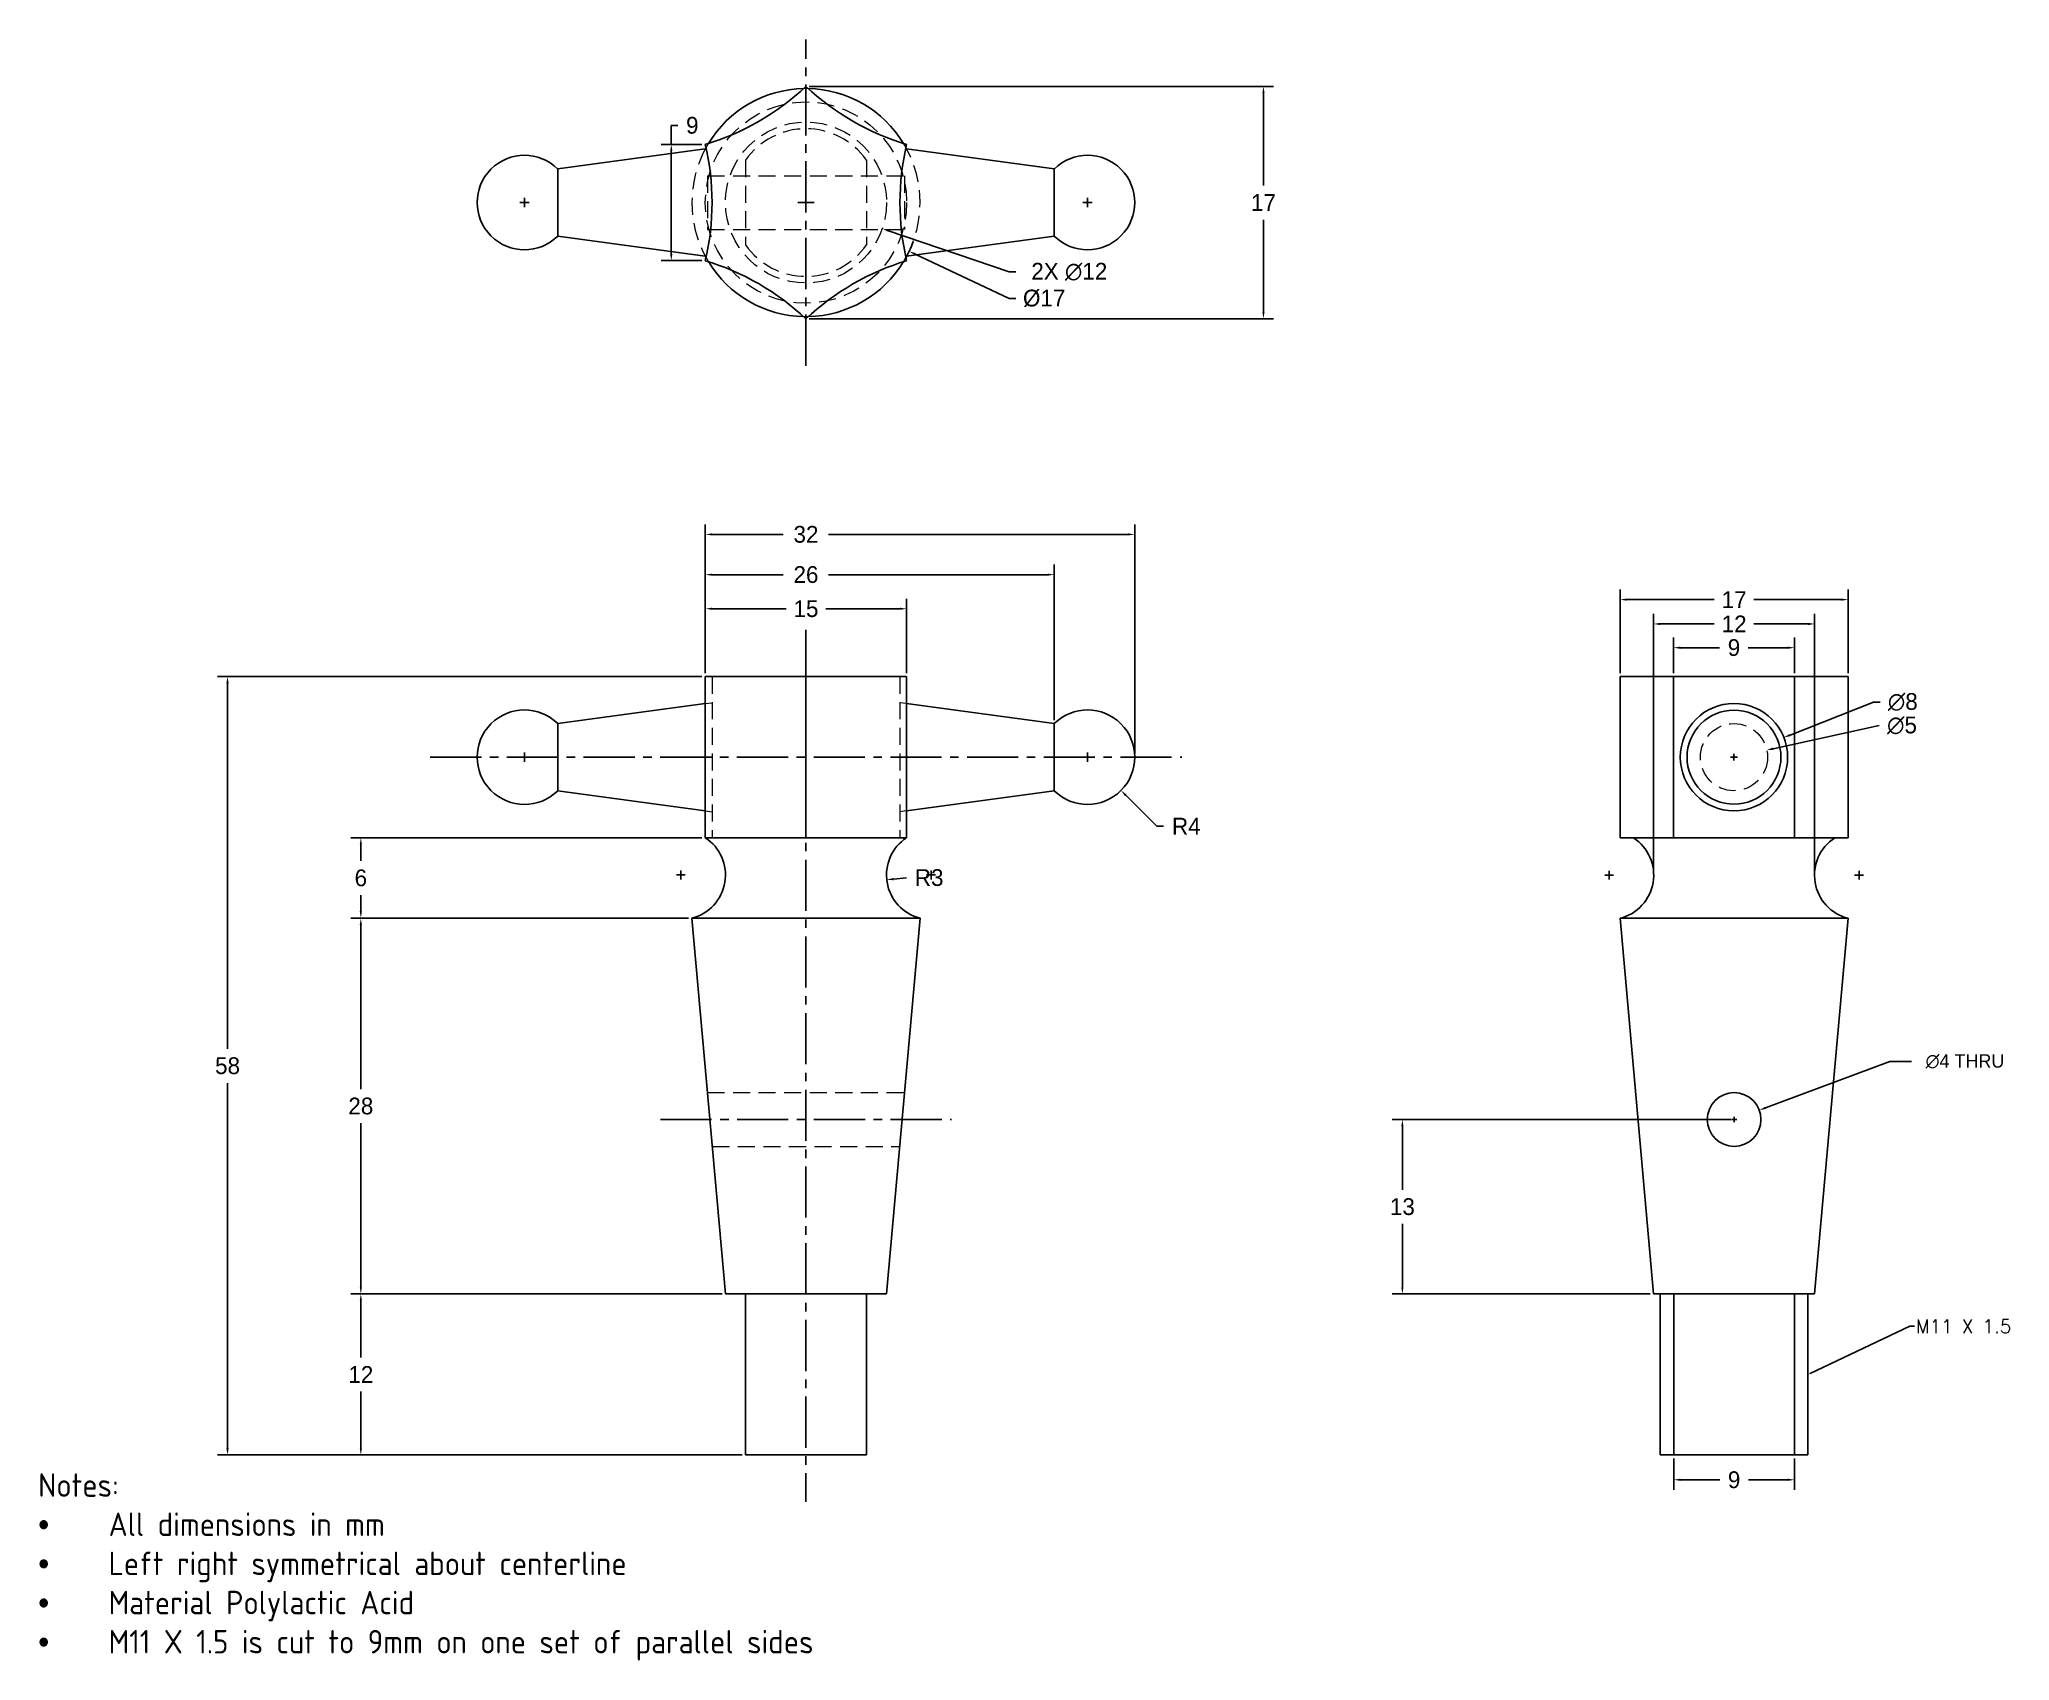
# Model space of a CAD drawing. Header units: millimetres. Extents: x 996 to 1143, y 643 to 764.
import ezdxf
from ezdxf import colors
from ezdxf.entities.mleader import LeaderData, LeaderLine
from ezdxf.math import Vec2, Vec3

# ---------------------------------------------------------------- set-up
doc = ezdxf.new("R2010")
doc.units = ezdxf.units.MM
doc.linetypes.add('CENTER2', pattern=[28.575, 19.05, -3.175, 3.175, -3.175])
doc.linetypes.add('DASHED2', pattern=[9.525, 6.35, -3.175])
doc.layers.add('Hidden Thin', color=7, linetype='DASHED2', lineweight=9)
doc.styles.add('Annotative', font='txt')
doc.styles.add('ISO Proportional', font='isocp.shx')
doc.styles.get("Standard").update_dxf_attribs({"font": 'simplex.shx'})
doc.dimstyles.new('Annotative', dxfattribs={"dimtxt": 1.25, "dimasz": 0.5, "dimexe": 0.75, "dimexo": 0.25, "dimgap": 0.65, "dimtad": 0, "dimtih": 1, "dimtoh": 1, "dimdec": 0, "dimzin": 0, "dimdsep": 46, "dimtxsty": 'Annotative', "dimcen": 0.09, "dimclrd": 256, "dimclre": 256, "dimclrt": 256, "dimadec": 0, "dimazin": 0, "dimtfac": 1, "dimtdec": 0, "dimtix": 1, "dimtofl": 0, "dimtmove": 0, "dimatfit": 3, "dimfxl": 1, "dimtzin": 0, "dimlwd": -1, "dimlwe": -1, "dimarcsym": 0})

# ---------------------------------------------------------------- blocks, each defined once
blk = doc.blocks.new('*D19')
at = {"transparency": 16777216}
for p, q in [((1046.04, 716.65), (1046.04, 727.75)), ((1046.54, 727), (1051.85, 727)), ((1077.54, 727), (1055.23, 727)), ((1078.04, 710.65), (1078.04, 727.75))]:
    blk.add_line(p, q, dxfattribs=at)
for points in [[(1046.54, 727.08), (1046.54, 726.92), (1046.04, 727)], [(1077.54, 727.08), (1077.54, 726.92), (1078.04, 727)]]:
    blk.add_solid(points, dxfattribs=at)
at = {"layer": 'Defpoints', "color": 0, "transparency": 16777216}
for p in [(1078.04, 727), (1046.04, 716.4), (1078.04, 710.4)]:
    blk.add_point(p, dxfattribs=at)
at = {"transparency": 16777216, "insert": (1053.54, 727), "char_height": 1.25, "attachment_point": 5, "style": 'Annotative'}
blk.add_mtext('32', dxfattribs=at)
blk = doc.blocks.new('*D20')
at = {"transparency": 16777216}
for p, q in [((1046.04, 716.65), (1046.04, 722.21)), ((1046.54, 721.46), (1052.06, 721.46)), ((1060.54, 721.46), (1055.03, 721.46)), ((1061.04, 716.65), (1061.04, 722.21))]:
    blk.add_line(p, q, dxfattribs=at)
for points in [[(1046.54, 721.54), (1046.54, 721.38), (1046.04, 721.46)], [(1060.54, 721.54), (1060.54, 721.38), (1061.04, 721.46)]]:
    blk.add_solid(points, dxfattribs=at)
at = {"layer": 'Defpoints', "color": 0, "transparency": 16777216}
for p in [(1061.04, 721.46), (1046.04, 716.4), (1061.04, 716.4)]:
    blk.add_point(p, dxfattribs=at)
at = {"transparency": 16777216, "insert": (1053.54, 721.46), "char_height": 1.25, "attachment_point": 5, "style": 'Annotative'}
blk.add_mtext('15', dxfattribs=at)
blk = doc.blocks.new('*D21')
at = {"transparency": 16777216}
for p, q in [((1046.04, 716.65), (1046.04, 724.75)), ((1046.54, 724), (1051.85, 724)), ((1071.54, 724), (1055.23, 724)), ((1072.04, 713.15), (1072.04, 724.75))]:
    blk.add_line(p, q, dxfattribs=at)
for points in [[(1046.54, 724.08), (1046.54, 723.92), (1046.04, 724)], [(1071.54, 724.08), (1071.54, 723.92), (1072.04, 724)]]:
    blk.add_solid(points, dxfattribs=at)
at = {"layer": 'Defpoints', "color": 0, "transparency": 16777216}
for p in [(1072.04, 724), (1046.04, 716.4), (1072.04, 712.9)]:
    blk.add_point(p, dxfattribs=at)
at = {"transparency": 16777216, "insert": (1053.54, 724), "char_height": 1.25, "attachment_point": 5, "style": 'Annotative'}
blk.add_mtext('26', dxfattribs=at)
blk = doc.blocks.new('*D22')
at = {"transparency": 16777216}
blk.add_line((1061.03, 701.42), (1060.06, 701.31), dxfattribs=at)
blk.add_solid([(1060.05, 701.4), (1060.07, 701.23), (1059.56, 701.26)], dxfattribs=at)
at = {"layer": 'Defpoints', "color": 0, "transparency": 16777216}
for p in [(1059.56, 701.26), (1062.86, 701.62)]:
    blk.add_point(p, dxfattribs=at)
at = {"transparency": 16777216, "insert": (1062.72, 701.42), "char_height": 1.25, "attachment_point": 5, "style": 'Annotative'}
blk.add_mtext('R3', dxfattribs=at)
blk = doc.blocks.new('*D23')
at = {"transparency": 16777216}
for p, q in [((1045.79, 716.4), (1009.69, 716.4)), ((1010.44, 715.9), (1010.44, 688.67)), ((1010.44, 658.9), (1010.44, 686.12)), ((1048.79, 658.4), (1009.69, 658.4))]:
    blk.add_line(p, q, dxfattribs=at)
for points in [[(1010.35, 715.9), (1010.52, 715.9), (1010.44, 716.4)], [(1010.35, 658.9), (1010.52, 658.9), (1010.44, 658.4)]]:
    blk.add_solid(points, dxfattribs=at)
at = {"layer": 'Defpoints', "color": 0, "transparency": 16777216}
for p in [(1046.04, 716.4), (1010.44, 658.4), (1049.04, 658.4)]:
    blk.add_point(p, dxfattribs=at)
at = {"transparency": 16777216, "insert": (1010.44, 687.4), "char_height": 1.25, "attachment_point": 5, "style": 'Annotative'}
blk.add_mtext('58', dxfattribs=at)
blk = doc.blocks.new('*D24')
at = {"transparency": 16777216}
for p, q in [((1045.79, 704.4), (1019.62, 704.4)), ((1020.37, 703.9), (1020.37, 702.67)), ((1020.37, 698.9), (1020.37, 700.12)), ((1044.79, 698.4), (1019.62, 698.4))]:
    blk.add_line(p, q, dxfattribs=at)
for points in [[(1020.29, 703.9), (1020.45, 703.9), (1020.37, 704.4)], [(1020.29, 698.9), (1020.45, 698.9), (1020.37, 698.4)]]:
    blk.add_solid(points, dxfattribs=at)
at = {"layer": 'Defpoints', "color": 0, "transparency": 16777216}
for p in [(1046.04, 704.4), (1020.37, 698.4), (1045.04, 698.4)]:
    blk.add_point(p, dxfattribs=at)
at = {"transparency": 16777216, "insert": (1020.37, 701.4), "char_height": 1.25, "attachment_point": 5, "style": 'Annotative'}
blk.add_mtext('6', dxfattribs=at)
blk = doc.blocks.new('*D25')
at = {"transparency": 16777216}
for p, q in [((1044.79, 698.4), (1019.62, 698.4)), ((1020.37, 697.9), (1020.37, 685.67)), ((1020.37, 670.9), (1020.37, 683.12)), ((1047.29, 670.4), (1019.62, 670.4))]:
    blk.add_line(p, q, dxfattribs=at)
for points in [[(1020.29, 697.9), (1020.45, 697.9), (1020.37, 698.4)], [(1020.29, 670.9), (1020.45, 670.9), (1020.37, 670.4)]]:
    blk.add_solid(points, dxfattribs=at)
at = {"layer": 'Defpoints', "color": 0, "transparency": 16777216}
for p in [(1045.04, 698.4), (1020.37, 670.4), (1047.54, 670.4)]:
    blk.add_point(p, dxfattribs=at)
at = {"transparency": 16777216, "insert": (1020.37, 684.4), "char_height": 1.25, "attachment_point": 5, "style": 'Annotative'}
blk.add_mtext('28', dxfattribs=at)
blk = doc.blocks.new('*D26')
at = {"transparency": 16777216}
for p, q in [((1047.29, 670.4), (1019.62, 670.4)), ((1020.37, 669.9), (1020.37, 665.67)), ((1020.37, 658.9), (1020.37, 663.12)), ((1048.79, 658.4), (1019.62, 658.4))]:
    blk.add_line(p, q, dxfattribs=at)
for points in [[(1020.29, 669.9), (1020.45, 669.9), (1020.37, 670.4)], [(1020.29, 658.9), (1020.45, 658.9), (1020.37, 658.4)]]:
    blk.add_solid(points, dxfattribs=at)
at = {"layer": 'Defpoints', "color": 0, "transparency": 16777216}
for p in [(1047.54, 670.4), (1020.37, 658.4), (1049.04, 658.4)]:
    blk.add_point(p, dxfattribs=at)
at = {"transparency": 16777216, "insert": (1020.37, 664.4), "char_height": 1.25, "attachment_point": 5, "style": 'Annotative'}
blk.add_mtext('12', dxfattribs=at)
blk = doc.blocks.new('*D27')
at = {"transparency": 16777216}
for p, q in [((1074.43, 710.4), (1074.61, 710.4)), ((1074.52, 710.31), (1074.52, 710.49)), ((1079.68, 705.26), (1077.37, 707.56)), ((1080.18, 705.26), (1079.68, 705.26))]:
    blk.add_line(p, q, dxfattribs=at)
blk.add_solid([(1077.43, 707.62), (1077.31, 707.5), (1077.02, 707.91)], dxfattribs=at)
at = {"layer": 'Defpoints', "color": 0, "transparency": 16777216}
for p in [(1074.52, 710.4), (1077.02, 707.91)]:
    blk.add_point(p, dxfattribs=at)
at = {"transparency": 16777216, "insert": (1081.88, 705.26), "char_height": 1.25, "attachment_point": 5, "style": 'Annotative'}
blk.add_mtext('R4', dxfattribs=at)
blk = doc.blocks.new('*D28')
at = {"transparency": 16777216}
for p, q in [((1134.31, 687.73), (1125.04, 684.27)), ((1135.91, 687.73), (1134.31, 687.73)), ((1122.61, 683.4), (1122.79, 683.4)), ((1122.7, 683.31), (1122.7, 683.49))]:
    blk.add_line(p, q, dxfattribs=at)
blk.add_solid([(1125.01, 684.35), (1125.07, 684.19), (1124.58, 684.09)], dxfattribs=at)
at = {"layer": 'Defpoints', "color": 0, "transparency": 16777216}
for p in [(1120.83, 682.7), (1124.58, 684.09)]:
    blk.add_point(p, dxfattribs=at)
at = {"transparency": 16777216, "insert": (1139.9, 687.73), "char_height": 1, "attachment_point": 5, "style": 'Annotative'}
blk.add_mtext('∅4 THRU', dxfattribs=at)
blk = doc.blocks.new('*D29')
at = {"transparency": 16777216}
for p, q in [((1133.51, 712.76), (1125.62, 711.03)), ((1122.6, 710.4), (1122.78, 710.4)), ((1122.69, 710.31), (1122.69, 710.49))]:
    blk.add_line(p, q, dxfattribs=at)
blk.add_solid([(1125.6, 711.12), (1125.64, 710.95), (1125.13, 710.93)], dxfattribs=at)
at = {"layer": 'Defpoints', "color": 0, "transparency": 16777216}
for p in [(1125.13, 710.93), (1120.24, 709.86)]:
    blk.add_point(p, dxfattribs=at)
at = {"transparency": 16777216, "insert": (1135.21, 712.76), "char_height": 1.25, "attachment_point": 5, "style": 'Annotative'}
blk.add_mtext('∅5', dxfattribs=at)
blk = doc.blocks.new('*D30')
at = {"transparency": 16777216}
for p, q in [((1133.08, 714.51), (1126.87, 712.05)), ((1133.58, 714.51), (1133.08, 714.51)), ((1122.6, 710.4), (1122.78, 710.4)), ((1122.69, 710.31), (1122.69, 710.49))]:
    blk.add_line(p, q, dxfattribs=at)
blk.add_solid([(1126.84, 712.13), (1126.9, 711.97), (1126.41, 711.87)], dxfattribs=at)
at = {"layer": 'Defpoints', "color": 0, "transparency": 16777216}
for p in [(1126.41, 711.87), (1118.97, 708.93)]:
    blk.add_point(p, dxfattribs=at)
at = {"transparency": 16777216, "insert": (1135.27, 714.51), "char_height": 1.25, "attachment_point": 5, "style": 'Annotative'}
blk.add_mtext('∅8', dxfattribs=at)
blk = doc.blocks.new('*D31')
at = {"transparency": 16777216}
for p, q in [((1118.19, 716.65), (1118.19, 719.31)), ((1118.69, 718.56), (1121.62, 718.56)), ((1126.69, 718.56), (1123.75, 718.56)), ((1127.19, 716.65), (1127.19, 719.31))]:
    blk.add_line(p, q, dxfattribs=at)
for points in [[(1118.69, 718.64), (1118.69, 718.47), (1118.19, 718.56)], [(1126.69, 718.64), (1126.69, 718.47), (1127.19, 718.56)]]:
    blk.add_solid(points, dxfattribs=at)
at = {"layer": 'Defpoints', "color": 0, "transparency": 16777216}
for p in [(1127.19, 718.56), (1118.19, 716.4), (1127.19, 716.4)]:
    blk.add_point(p, dxfattribs=at)
at = {"transparency": 16777216, "insert": (1122.69, 718.56), "char_height": 1.25, "attachment_point": 5, "style": 'Annotative'}
blk.add_mtext('9', dxfattribs=at)
blk = doc.blocks.new('*D32')
at = {"transparency": 16777216}
for p, q in [((1114.2, 716.65), (1114.2, 722.89)), ((1131.2, 716.65), (1131.2, 722.89)), ((1114.7, 722.14), (1121.22, 722.14)), ((1130.7, 722.14), (1124.18, 722.14))]:
    blk.add_line(p, q, dxfattribs=at)
for points in [[(1114.7, 722.22), (1114.7, 722.06), (1114.2, 722.14)], [(1130.7, 722.22), (1130.7, 722.06), (1131.2, 722.14)]]:
    blk.add_solid(points, dxfattribs=at)
at = {"layer": 'Defpoints', "color": 0, "transparency": 16777216}
for p in [(1131.2, 722.14), (1114.2, 716.4), (1131.2, 716.4)]:
    blk.add_point(p, dxfattribs=at)
at = {"transparency": 16777216, "insert": (1122.7, 722.14), "char_height": 1.25, "attachment_point": 5, "style": 'Annotative'}
blk.add_mtext('17', dxfattribs=at)
blk = doc.blocks.new('*D33')
at = {"transparency": 16777216}
for p, q in [((1053.45, 751.73), (1053.63, 751.73)), ((1053.54, 751.64), (1053.54, 751.82)), ((1068.68, 744.59), (1061.68, 747.89)), ((1069.18, 744.59), (1068.68, 744.59))]:
    blk.add_line(p, q, dxfattribs=at)
blk.add_arc((1053.54, 751.73), 8.5, 330.506, 339.8146, dxfattribs=at)
blk.add_solid([(1061.72, 747.96), (1061.65, 747.81), (1061.23, 748.1)], dxfattribs=at)
at = {"layer": 'Defpoints', "color": 0, "transparency": 16777216}
for p in [(1053.54, 751.73), (1061.23, 748.1)]:
    blk.add_point(p, dxfattribs=at)
at = {"transparency": 16777216, "insert": (1071.29, 744.59), "char_height": 1.25, "attachment_point": 5, "style": 'Annotative'}
blk.add_mtext('%%C17', dxfattribs=at)
blk = doc.blocks.new('*D34')
at = {"transparency": 16777216}
for p, q in [((1053.45, 751.73), (1053.63, 751.73)), ((1053.54, 751.64), (1053.54, 751.82)), ((1068.67, 746.57), (1059.69, 749.63)), ((1069.17, 746.57), (1068.67, 746.57))]:
    blk.add_line(p, q, dxfattribs=at)
blk.add_solid([(1059.72, 749.71), (1059.67, 749.55), (1059.22, 749.79)], dxfattribs=at)
at = {"layer": 'Defpoints', "color": 0, "transparency": 16777216}
for p in [(1047.86, 753.66), (1059.22, 749.79)]:
    blk.add_point(p, dxfattribs=at)
at = {"transparency": 16777216, "insert": (1073.16, 746.57), "char_height": 1.25, "attachment_point": 5, "style": 'Annotative'}
blk.add_mtext('2X ∅12', dxfattribs=at)
blk = doc.blocks.new('*D35')
at = {"transparency": 16777216}
for p, q in [((1053.79, 760.39), (1088.38, 760.39)), ((1087.63, 759.89), (1087.63, 753)), ((1087.63, 743.57), (1087.63, 750.45)), ((1053.79, 743.07), (1088.38, 743.07))]:
    blk.add_line(p, q, dxfattribs=at)
for points in [[(1087.55, 759.89), (1087.71, 759.89), (1087.63, 760.39)], [(1087.55, 743.57), (1087.71, 743.57), (1087.63, 743.07)]]:
    blk.add_solid(points, dxfattribs=at)
at = {"layer": 'Defpoints', "color": 0, "transparency": 16777216}
for p in [(1053.54, 760.39), (1053.54, 743.07), (1087.63, 743.07)]:
    blk.add_point(p, dxfattribs=at)
at = {"transparency": 16777216, "insert": (1087.63, 751.73), "char_height": 1.25, "attachment_point": 5, "style": 'Annotative'}
blk.add_mtext('17', dxfattribs=at)
blk = doc.blocks.new('*D36')
at = {"transparency": 16777216}
for p, q in [((1116.7, 701.65), (1116.7, 721.08)), ((1128.7, 701.65), (1128.7, 721.08)), ((1117.2, 720.33), (1121.22, 720.33)), ((1128.2, 720.33), (1124.18, 720.33))]:
    blk.add_line(p, q, dxfattribs=at)
for points in [[(1117.2, 720.41), (1117.2, 720.24), (1116.7, 720.33)], [(1128.2, 720.41), (1128.2, 720.24), (1128.7, 720.33)]]:
    blk.add_solid(points, dxfattribs=at)
at = {"layer": 'Defpoints', "color": 0, "transparency": 16777216}
for p in [(1128.7, 720.33), (1116.7, 701.4), (1128.7, 701.4)]:
    blk.add_point(p, dxfattribs=at)
at = {"transparency": 16777216, "insert": (1122.7, 720.33), "char_height": 1.25, "attachment_point": 5, "style": 'Annotative'}
blk.add_mtext('12', dxfattribs=at)
blk = doc.blocks.new('*D37')
at = {"transparency": 16777216}
for p, q in [((1118.2, 658.15), (1118.2, 655.8)), ((1127.2, 658.15), (1127.2, 655.8)), ((1118.7, 656.55), (1121.63, 656.55)), ((1126.7, 656.55), (1123.77, 656.55))]:
    blk.add_line(p, q, dxfattribs=at)
for points in [[(1118.7, 656.64), (1118.7, 656.47), (1118.2, 656.55)], [(1126.7, 656.64), (1126.7, 656.47), (1127.2, 656.55)]]:
    blk.add_solid(points, dxfattribs=at)
at = {"layer": 'Defpoints', "color": 0, "transparency": 16777216}
for p in [(1118.2, 658.4), (1127.2, 658.4), (1127.2, 656.55)]:
    blk.add_point(p, dxfattribs=at)
at = {"transparency": 16777216, "insert": (1122.7, 656.55), "char_height": 1.25, "attachment_point": 5, "style": 'Annotative'}
blk.add_mtext('9', dxfattribs=at)
blk = doc.blocks.new('*D38')
at = {"transparency": 16777216}
for p, q in [((1043.5, 756.06), (1043.5, 757.48)), ((1043.5, 757.48), (1044, 757.48)), ((1045.79, 756.06), (1042.75, 756.06)), ((1043.5, 747.9), (1043.5, 755.56)), ((1045.79, 747.4), (1042.75, 747.4))]:
    blk.add_line(p, q, dxfattribs=at)
for points in [[(1043.42, 755.56), (1043.59, 755.56), (1043.5, 756.06)], [(1043.42, 747.9), (1043.59, 747.9), (1043.5, 747.4)]]:
    blk.add_solid(points, dxfattribs=at)
at = {"layer": 'Defpoints', "color": 0, "transparency": 16777216}
for p in [(1046.04, 756.06), (1043.5, 747.4), (1046.04, 747.4)]:
    blk.add_point(p, dxfattribs=at)
at = {"transparency": 16777216, "insert": (1045.07, 757.48), "char_height": 1.25, "attachment_point": 5, "style": 'Annotative'}
blk.add_mtext('9', dxfattribs=at)
blk = doc.blocks.new('*U4')
at = {"color": 0, "linetype": 'Continuous', "transparency": 16777216}
for p, q in [((-0.35, 0), (0.35, 0)), ((0, -0.35), (0, 0.35))]:
    blk.add_line(p, q, dxfattribs=at)
blk = doc.blocks.new('*U5')
at = {"color": 0, "linetype": 'Continuous', "transparency": 16777216}
for p, q in [((-0.35, 0), (0.35, 0)), ((0, -0.35), (0, 0.35))]:
    blk.add_line(p, q, dxfattribs=at)
blk = doc.blocks.new('*U6')
at = {"color": 0, "linetype": 'Continuous', "transparency": 16777216}
for p, q in [((-0.35, 0), (0.35, 0)), ((0, -0.35), (0, 0.35))]:
    blk.add_line(p, q, dxfattribs=at)
blk = doc.blocks.new('*U7')
at = {"color": 0, "linetype": 'Continuous', "transparency": 16777216}
for p, q in [((-0.35, 0), (0.35, 0)), ((0, -0.35), (0, 0.35))]:
    blk.add_line(p, q, dxfattribs=at)
blk = doc.blocks.new('*U8')
at = {"color": 0, "linetype": 'Continuous', "transparency": 16777216}
for p, q in [((-0.33, 0), (0.33, 0)), ((0, -0.33), (0, 0.33))]:
    blk.add_line(p, q, dxfattribs=at)
blk = doc.blocks.new('*U9')
at = {"color": 0, "linetype": 'Continuous', "transparency": 16777216}
for p, q in [((-0.33, 0), (0.33, 0)), ((0, -0.33), (0, 0.33))]:
    blk.add_line(p, q, dxfattribs=at)
blk = doc.blocks.new('*U10')
at = {"color": 0, "linetype": 'Continuous', "transparency": 16777216}
for p, q in [((-0.2, 0), (0.2, 0)), ((0, -0.2), (0, 0.2))]:
    blk.add_line(p, q, dxfattribs=at)
blk = doc.blocks.new('*U11')
at = {"color": 0, "linetype": 'Continuous', "transparency": 16777216}
for p, q in [((-0.25, 0), (0.25, 0)), ((0, -0.25), (0, 0.25))]:
    blk.add_line(p, q, dxfattribs=at)
blk = doc.blocks.new('*U12')
at = {"color": 0, "linetype": 'Continuous', "transparency": 16777216}
for p, q in [((-0.6, 0), (0.6, 0)), ((0, -0.6), (0, 0.6))]:
    blk.add_line(p, q, dxfattribs=at)
blk = doc.blocks.new('*U13')
at = {"color": 0, "linetype": 'CENTER2', "ltscale": 0.2, "transparency": 16777216}
blk.add_line((-28, 0), (28, 0), dxfattribs=at)
blk = doc.blocks.new('*U14')
at = {"color": 0, "linetype": 'CENTER2', "ltscale": 0.2, "transparency": 16777216}
blk.add_line((0, 32.5), (0, -32.5), dxfattribs=at)
blk = doc.blocks.new('*U15')
at = {"color": 0, "linetype": 'CENTER2', "ltscale": 0.2, "transparency": 16777216}
blk.add_line((0, -12.16), (0, 12.16), dxfattribs=at)
blk = doc.blocks.new('*U16')
at = {"color": 0, "linetype": 'CENTER2', "ltscale": 0.2, "transparency": 16777216}
blk.add_line((-10.84, 0), (10.84, 0), dxfattribs=at)
blk = doc.blocks.new('*U17')
at = {"color": 0, "linetype": 'Continuous', "transparency": 16777216}
for p, q in [((-0.33, 0), (0.33, 0)), ((0, -0.33), (0, 0.33))]:
    blk.add_line(p, q, dxfattribs=at)
blk = doc.blocks.new('*U18')
at = {"color": 0, "linetype": 'Continuous', "transparency": 16777216}
for p, q in [((-0.33, 0), (0.33, 0)), ((0, -0.33), (0, 0.33))]:
    blk.add_line(p, q, dxfattribs=at)
blk = doc.blocks.new('*D45')
at = {"transparency": 16777216}
for p, q in [((1122.45, 683.4), (1097.23, 683.4)), ((1097.98, 682.9), (1097.98, 678.17)), ((1097.98, 670.9), (1097.98, 675.62)), ((1116.45, 670.4), (1097.23, 670.4))]:
    blk.add_line(p, q, dxfattribs=at)
for points in [[(1097.9, 682.9), (1098.06, 682.9), (1097.98, 683.4)], [(1097.9, 670.9), (1098.06, 670.9), (1097.98, 670.4)]]:
    blk.add_solid(points, dxfattribs=at)
at = {"layer": 'Defpoints', "color": 0, "transparency": 16777216}
for p in [(1122.7, 683.4), (1097.98, 670.4), (1116.7, 670.4)]:
    blk.add_point(p, dxfattribs=at)
at = {"transparency": 16777216, "insert": (1097.98, 676.9), "char_height": 1.25, "attachment_point": 5, "style": 'Annotative'}
blk.add_mtext('13', dxfattribs=at)

msp = doc.modelspace()

# ---------------------------------------------------------------- linework, layer by layer
for p, q in [((1046.04, 755.73), (1035.04, 754.23)), ((1046.04, 755.73), (1046.11, 755.73)), ((1061.04, 755.73), (1060.97, 755.73)), ((1061.04, 755.73), (1072.04, 754.23)), ((1035.04, 754.23), (1035.04, 749.23)), ((1072.04, 754.23), (1072.04, 749.23)), ((1046.04, 747.73), (1035.04, 749.23)), ((1061.04, 747.73), (1072.04, 749.23)), ((1046.04, 747.73), (1046.11, 747.72)), ((1061.04, 747.73), (1060.97, 747.72)), ((1046.04, 716.4), (1046.04, 704.4)), ((1061.04, 716.4), (1046.04, 716.4)), ((1053.54, 716.4), (1053.54, 704.4)), ((1061.04, 704.4), (1061.04, 716.4)), ((1114.2, 716.4), (1131.2, 716.4)), ((1114.2, 704.4), (1114.2, 716.4)), ((1118.19, 716.4), (1118.19, 704.4)), ((1127.19, 716.4), (1127.19, 704.4)), ((1131.2, 716.4), (1131.2, 704.4)), ((1046.04, 714.4), (1035.04, 712.9)), ((1061.04, 714.4), (1072.04, 712.9)), ((1035.04, 712.9), (1035.04, 707.9)), ((1072.04, 712.9), (1072.04, 707.9)), ((1046.04, 706.4), (1035.04, 707.9)), ((1061.04, 706.4), (1072.04, 707.9)), ((1046.04, 704.4), (1061.04, 704.4)), ((1131.2, 704.4), (1114.2, 704.4)), ((1062.04, 698.4), (1045.04, 698.4)), ((1045.04, 698.4), (1047.54, 670.4)), ((1062.04, 698.4), (1059.54, 670.4)), ((1114.2, 698.4), (1131.2, 698.4)), ((1114.2, 698.4), (1116.7, 670.4)), ((1131.2, 698.4), (1128.7, 670.4)), ((1047.54, 670.4), (1059.54, 670.4)), ((1049.04, 670.4), (1049.04, 658.4)), ((1058.04, 658.4), (1058.04, 670.4)), ((1116.7, 670.4), (1128.7, 670.4)), ((1118.2, 658.4), (1118.2, 670.4)), ((1127.2, 658.4), (1127.2, 670.4)), ((1049.04, 658.4), (1058.04, 658.4)), ((1117.2, 658.4), (1128.2, 658.4))]:
    msp.add_line(p, q)
at = {"ltscale": 0.05}
for p, q in [((1117.2, 658.4), (1117.2, 670.4)), ((1128.2, 658.4), (1128.2, 670.4))]:
    msp.add_line(p, q, dxfattribs=at)
for centre, radius in [((1122.69, 710.4), 4), ((1122.69, 710.4), 3.5), ((1122.7, 683.4), 2)]:
    msp.add_circle(centre, radius)
for centre, radius, start, end in [((1040.54, 774.24), 19, 286.8264, 313.1736), ((1053.54, 751.73), 8.5, 91.1791, 148.8209), ((1066.54, 774.24), 19, 226.8264, 253.1736), ((1053.54, 751.73), 8.5, 31.1791, 88.8209), ((1032.56, 751.73), 3.52, 45.2397, 314.7603), ((1027.54, 751.73), 19, 346.8264, 13.1736), ((1053.54, 751.73), 8.5, 151.1791, 151.9275), ((1079.54, 751.73), 19, 166.8264, 193.1736), ((1053.54, 751.73), 8.5, 28.0725, 28.8209), ((1074.52, 751.73), 3.52, 225.2397, 134.7603), ((1053.54, 751.73), 8.5, 208.0725, 208.8209), ((1040.54, 729.21), 19, 46.8264, 73.1736), ((1053.54, 751.73), 8.5, 211.1791, 268.8209), ((1066.54, 729.21), 19, 106.8264, 133.1736), ((1053.54, 751.73), 8.5, 271.1791, 328.8209), ((1053.54, 751.73), 8.5, 331.1791, 331.9275), ((1032.56, 710.4), 3.52, 45.2397, 314.7603), ((1074.52, 710.4), 3.52, 225.2397, 134.7603), ((1044.22, 701.62), 3.32, 284.3005, 56.7749), ((1062.86, 701.62), 3.32, 123.2251, 255.6995), ((1113.39, 701.61), 3.32, 284.1671, 56.9083), ((1132.01, 701.61), 3.32, 123.0917, 255.8329)]:
    msp.add_arc(centre, radius, start, end)
at = {"layer": 'Hidden Thin', "ltscale": 0.2}
for p, q in [((1049.04, 754.89), (1049.04, 748.56)), ((1058.04, 754.89), (1058.04, 748.56)), ((1046.2, 753.73), (1060.88, 753.73)), ((1046.2, 753.73), (1046.2, 749.73)), ((1060.88, 753.73), (1060.88, 749.73)), ((1046.2, 749.73), (1060.88, 749.73)), ((1046.54, 716.4), (1046.54, 704.4)), ((1060.54, 716.4), (1060.54, 704.4)), ((1046.04, 714.4), (1046.54, 714.46)), ((1061.04, 714.4), (1060.54, 714.46)), ((1046.04, 706.4), (1046.54, 706.33)), ((1061.04, 706.4), (1060.54, 706.33)), ((1046.2, 685.4), (1060.88, 685.4)), ((1046.56, 681.4), (1060.52, 681.4))]:
    msp.add_line(p, q, dxfattribs=at)
for centre, radius in [((1053.54, 751.73), 7.5), ((1053.54, 751.73), 6), ((1122.69, 710.4), 2.5)]:
    msp.add_circle(centre, radius, dxfattribs=at)
at = {"layer": 'Hidden Thin', "ltscale": 0.05}
for start, end in [(88.8209, 91.1791), (148.8209, 151.1791), (28.8209, 31.1791), (268.8209, 271.1791)]:
    msp.add_arc((1053.54, 751.73), 8.5, start, end, dxfattribs=at)
at = {"layer": 'Hidden Thin', "ltscale": 0.2}
for radius, start, end in [(5.5, 35.0968, 144.9032), (8.5, 151.9275, 208.0725), (8.5, 331.9275, 28.0725), (5.5, 215.0968, 324.9032)]:
    msp.add_arc((1053.54, 751.73), radius, start, end, dxfattribs=at)
at = {"layer": 'Hidden Thin'}
for start, end in [(208.8209, 211.1791), (328.8209, 331.1791)]:
    msp.add_arc((1053.54, 751.73), 8.5, start, end, dxfattribs=at)

# ---------------------------------------------------------------- block references
at = {"linetype": 'CENTER2', "ltscale": 0.2}
for name, p in [('*U15', (1053.54, 751.73)), ('*U14', (1053.54, 687.4)), ('*U13', (1053.54, 710.4)), ('*U16', (1053.54, 683.4))]:
    msp.add_blockref(name, p, dxfattribs=at)
at = {"linetype": 'CENTER2'}
for name, p in [('*U5', (1032.56, 751.73)), ('*U12', (1053.54, 751.73)), ('*U4', (1074.52, 751.73)), ('*U6', (1032.56, 710.4)), ('*U7', (1074.52, 710.4)), ('*U11', (1122.69, 710.4)), ('*U9', (1044.22, 701.62)), ('*U8', (1062.86, 701.62)), ('*U17', (1113.39, 701.61)), ('*U18', (1132.01, 701.61)), ('*U10', (1122.7, 683.4))]:
    msp.add_blockref(name, p, dxfattribs=at)

# ---------------------------------------------------------------- texts
at = {"insert": (996.33, 657.03), "char_height": 1.75, "attachment_point": 1, "style": 'ISO Proportional'}
msp.add_mtext_dynamic_manual_height_columns('Notes:\\P\\pxi-3,l3,t3;{\\fSymbol|b0|i0|c2|p18;·^I}All dimensions in mm\\P{\\fSymbol|b0|i0|c2|p18;·^I}Left right symmetrical about centerline\\P{\\fSymbol|b0|i0|c2|p18;·^I}Material Polylactic Acid\\P{\\fSymbol|b0|i0|c2|p18;·^I}M11 X 1.5 is cut to 9mm on one set of parallel sides', width=128.1914, gutter_width=20, heights=[28.1], dxfattribs=at)

# ---------------------------------------------------------------- dimensions: what is measured, and where the dimension line sits
for base, p1, p2, picture, middle in [((1087.63, 743.07), (1053.54, 760.39), (1053.54, 743.07), '*D35', (1087.63, 751.73)), ((1010.44, 658.4), (1046.04, 716.4), (1049.04, 658.4), '*D23', (1010.44, 687.4)), ((1020.37, 698.4), (1046.04, 704.4), (1045.04, 698.4), '*D24', (1020.37, 701.4)), ((1020.37, 670.4), (1045.04, 698.4), (1047.54, 670.4), '*D25', (1020.37, 684.4)), ((1020.37, 658.4), (1047.54, 670.4), (1049.04, 658.4), '*D26', (1020.37, 664.4))]:
    dim = msp.add_linear_dim(base=base, p1=p1, p2=p2, angle=90, dimstyle='Annotative')
    dim.commit()
    dim.dimension.update_dxf_attribs({"geometry": picture, "text_midpoint": middle})
for base, p1, p2, picture, middle in [((1043.5, 747.4), (1046.04, 756.06), (1046.04, 747.4), '*D38', (1045.07, 757.48)), ((1097.98, 670.4), (1122.7, 683.4), (1116.7, 670.4), '*D45', (1097.98, 676.9))]:
    dim = msp.add_linear_dim(base=base, p1=p1, p2=p2, angle=90, dimstyle='Annotative')
    dim.commit()
    dim.dimension.update_dxf_attribs({"geometry": picture, "text_midpoint": middle, "dimtype": 160})
dim = msp.add_diameter_dim_2p(p1=(1047.86, 753.66), p2=(1059.22, 749.79), text='2X <>', dimstyle='Annotative')
dim.commit()
dim.dimension.update_dxf_attribs({"geometry": '*D34', "text_midpoint": (1073.16, 746.57), "dimtype": 163})
dim = msp.add_radius_dim(center=(1053.54, 751.73), mpoint=(1061.23, 748.1), text='%%C17', dimstyle='Annotative')
dim.commit()
dim.dimension.update_dxf_attribs({"geometry": '*D33', "text_midpoint": (1071.29, 744.59), "dimtype": 164})
for base, p1, p2, picture, middle in [((1078.04, 727), (1046.04, 716.4), (1078.04, 710.4), '*D19', (1053.54, 727)), ((1072.04, 724), (1046.04, 716.4), (1072.04, 712.9), '*D21', (1053.54, 724)), ((1131.2, 722.14), (1114.2, 716.4), (1131.2, 716.4), '*D32', (1122.7, 722.14)), ((1061.04, 721.46), (1046.04, 716.4), (1061.04, 716.4), '*D20', (1053.54, 721.46)), ((1128.7, 720.33), (1116.7, 701.4), (1128.7, 701.4), '*D36', (1122.7, 720.33))]:
    dim = msp.add_linear_dim(base=base, p1=p1, p2=p2, dimstyle='Annotative')
    dim.commit()
    dim.dimension.update_dxf_attribs({"geometry": picture, "text_midpoint": middle, "dimtype": 160})
for base, p1, p2, picture, middle in [((1127.19, 718.56), (1118.19, 716.4), (1127.19, 716.4), '*D31', (1122.69, 718.56)), ((1127.2, 656.55), (1118.2, 658.4), (1127.2, 658.4), '*D37', (1122.7, 656.55))]:
    dim = msp.add_linear_dim(base=base, p1=p1, p2=p2, dimstyle='Annotative')
    dim.commit()
    dim.dimension.update_dxf_attribs({"geometry": picture, "text_midpoint": middle})
for p1, p2, picture, middle in [((1118.97, 708.93), (1126.41, 711.87), '*D30', (1135.27, 714.51)), ((1120.24, 709.86), (1125.13, 710.93), '*D29', (1133.51, 712.76))]:
    dim = msp.add_diameter_dim_2p(p1=p1, p2=p2, dimstyle='Annotative')
    dim.commit()
    dim.dimension.update_dxf_attribs({"geometry": picture, "text_midpoint": middle, "dimtype": 163})
for center, mpoint, picture, middle in [((1074.52, 710.4), (1077.02, 707.91), '*D27', (1081.88, 705.26)), ((1062.86, 701.62), (1059.56, 701.26), '*D22', (1061.03, 701.42))]:
    dim = msp.add_radius_dim(center=center, mpoint=mpoint, dimstyle='Annotative')
    dim.commit()
    dim.dimension.update_dxf_attribs({"geometry": picture, "text_midpoint": middle, "dimtype": 164})
dim = msp.add_diameter_dim_2p(p1=(1120.83, 682.7), p2=(1124.58, 684.09), text='<> THRU', dimstyle='Annotative', override={"dimtxt": 1})
dim.commit()
dim.dimension.update_dxf_attribs({"geometry": '*D28', "text_midpoint": (1139.9, 687.73), "dimtype": 163})

# ---------------------------------------------------------------- leaders
at = {"layer": 'Hidden Thin'}
ml = msp.add_multileader_mtext('Standard', dxfattribs=at)
ml.set_content('M11 X 1.5', color=256)
ml.set_leader_properties()
ml.build(insert=Vec2(0, 0))
ml.multileader.update_dxf_attribs({"text_right_attachment_type": 6, "dogleg_length": 0.36, "arrow_head_size": 0.18})
ctx = ml.context
ctx.base_point, ctx.char_height, ctx.arrow_head_size, ctx.landing_gap_size, ctx.plane_origin = Vec3(1136.15, 667.99), 1, 0.18, 0.09, Vec3(1128.2, 664.4)
ctx.right_attachment = 6
notes = []
notes.append((ctx, [(0, (1, 1, 0), (1135.79, 667.99), (1, 0), 0.36, [(0, [(1128.2, 664.4)], 0, [])])]))
ctx.mtext.insert, ctx.mtext.flow_direction = Vec3(1136.24, 668.49), 5
for ctx, leaders in notes:
    for number, flags, end, landing, length, lines in leaders:
        leader = LeaderData()
        leader.index, (leader.has_last_leader_line, leader.has_dogleg_vector, leader.attachment_direction) = number, flags
        leader.last_leader_point, leader.dogleg_vector, leader.dogleg_length = Vec3(end), Vec3(landing), length
        for number, points, colour, breaks in lines:
            line = LeaderLine()
            line.index, line.vertices, line.color, line.breaks = number, Vec3.list(points), colors.encode_raw_color(colour), breaks
            leader.lines.append(line)
        ctx.leaders.append(leader)

doc.saveas('drawing.dxf')
